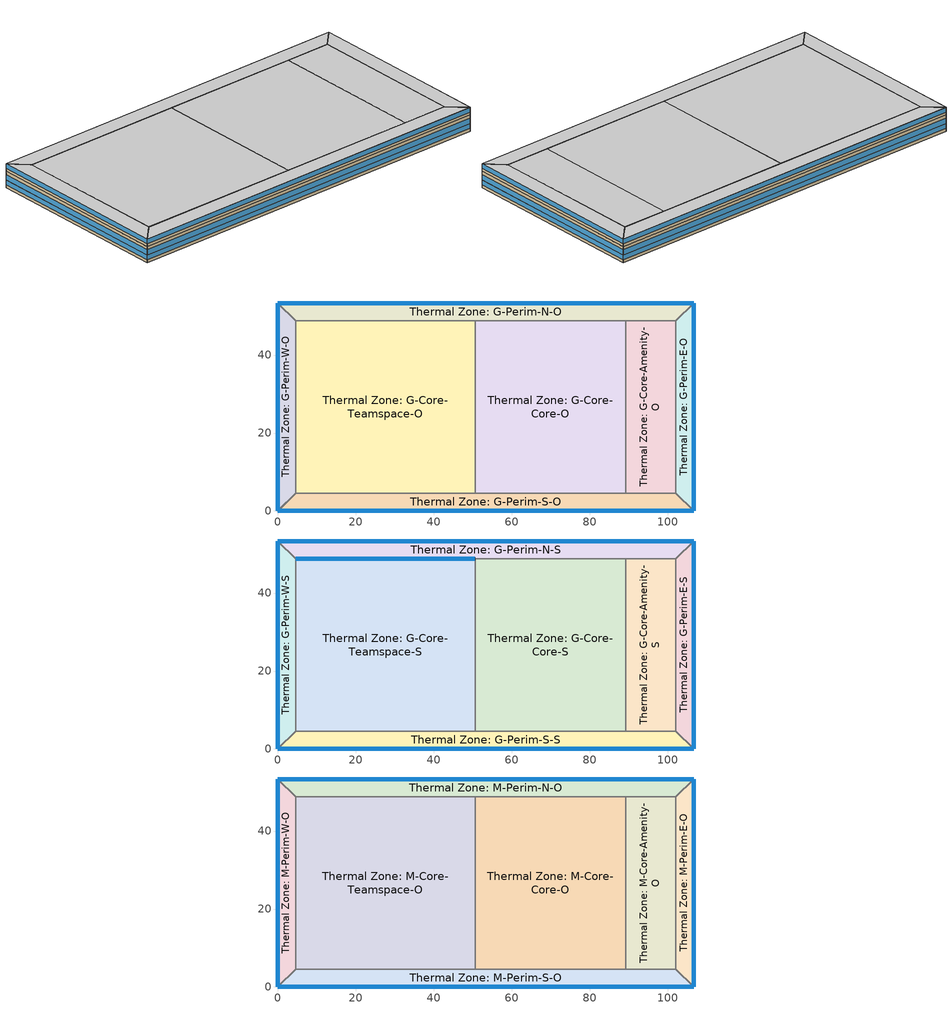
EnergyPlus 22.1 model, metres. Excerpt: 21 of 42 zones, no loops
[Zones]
Thermal Zone: G-Core-Amenity-O
 floor ground (ExtSlabCarpet 4in ClimateZone 1-8): 102.11,48.77 102.11,4.57 89.21,4.57 89.21,48.77 z0
 wall to Thermal Zone: G-Perim-N-O (Interior Wall): 102.11,48.77 89.21,48.77 z0:2.13
 wall to Thermal Zone: G-Perim-E-O (Interior Wall): 102.11,4.57 102.11,48.77 z0:2.13
 wall to Thermal Zone: G-Perim-S-O (Interior Wall): 89.21,4.57 102.11,4.57 z0:2.13
 wall to Thermal Zone: G-Core-Core-O (Interior Wall): 89.21,48.77 89.21,4.57 z0:2.13
Thermal Zone: G-Core-Core-O
 floor ground (ExtSlabCarpet 4in ClimateZone 1-8): 89.21,48.77 89.21,4.57 50.6,4.57 50.6,48.77 z0
 wall to Thermal Zone: G-Perim-S-O (Interior Wall): 50.6,4.57 89.21,4.57 z0:2.13
 wall to Thermal Zone: G-Core-Teamspace-O (Interior Wall): 50.6,48.77 50.6,4.57 z0:2.13
 wall to Thermal Zone: G-Perim-N-O (Interior Wall): 89.21,48.77 50.6,48.77 z0:2.13
Thermal Zone: G-Core-Teamspace-O
 floor ground (ExtSlabCarpet 4in ClimateZone 1-8): 50.6,48.77 50.6,4.57 4.57,4.57 4.57,48.77 z0
 wall to Thermal Zone: G-Perim-S-O (Interior Wall): 4.57,4.57 50.6,4.57 z0:2.13
 wall to Thermal Zone: G-Perim-W-O (Interior Wall): 4.57,48.77 4.57,4.57 z0:2.13
 wall to Thermal Zone: G-Perim-N-O (Interior Wall): 50.6,48.77 4.57,48.77 z0:2.13
Thermal Zone: G-Perim-E-O
 floor ground (ExtSlabCarpet 4in ClimateZone 1-8): 106.68,53.34 106.68,0 102.11,4.57 102.11,48.77 z0
 wall outside (189.1-2009 Res 3A Ext Wall Steel-Framed): 106.68,0 106.68,53.34 z0:2.13
 wall to Thermal Zone: G-Perim-S-O (Interior Wall): 102.11,4.57 106.68,0 z0:2.13
 wall to Thermal Zone: G-Perim-N-O (Interior Wall): 106.68,53.34 102.11,48.77 z0:2.13
 window (Window - U-0.36 - SHGC-0.25): 106.68,0.03 106.68,53.31 z0.83:2.11
Thermal Zone: G-Perim-N-O
 floor ground (ExtSlabCarpet 4in ClimateZone 1-8): 106.68,53.34 102.11,48.77 4.57,48.77 0,53.34 z0
 wall outside (189.1-2009 Res 3A Ext Wall Steel-Framed): 106.68,53.34 0,53.34 z0:2.13
 wall to Thermal Zone: G-Perim-W-O (Interior Wall): 0,53.34 4.57,48.77 z0:2.13
 window (Window - U-0.36 - SHGC-0.25): 106.65,53.34 0.03,53.34 z0.83:2.11
Thermal Zone: G-Perim-S-O
 floor ground (ExtSlabCarpet 4in ClimateZone 1-8): 106.68,0 0,0 4.57,4.57 102.11,4.57 z0
 wall outside (189.1-2009 Res 3A Ext Wall Steel-Framed): 0,0 106.68,0 z0:2.13
 wall to Thermal Zone: G-Perim-W-O (Interior Wall): 4.57,4.57 0,0 z0:2.13
 window (Window - U-0.36 - SHGC-0.25): 0.03,0 106.65,0 z0.83:2.11
Thermal Zone: G-Perim-W-O
 floor ground (ExtSlabCarpet 4in ClimateZone 1-8): 0,53.34 4.57,48.77 4.57,4.57 0,0 z0
 wall outside (189.1-2009 Res 3A Ext Wall Steel-Framed): 0,53.34 0,0 z0:2.13
 window (Window - U-0.36 - SHGC-0.25): 0,53.31 0,0.03 z0.83:2.11
Thermal Zone: G-Core-Amenity-S
 floor to Thermal Zone: G-Core-Amenity-O (Interior Floor_Air): 102.11,48.77 102.11,4.57 89.21,4.57 89.21,48.77 z2.13
 wall to Thermal Zone: G-Perim-S-S (Interior Wall): 89.21,4.57 102.11,4.57 z4.27:4.57; 89.21,4.57 102.11,4.57 z2.13:4.27
 wall to Thermal Zone: G-Perim-N-S (Interior Wall): 102.11,48.77 89.21,48.77 z2.13:4.27; 102.11,48.77 89.21,48.77 z4.27:4.57
 wall to Thermal Zone: G-Perim-E-S (Interior Wall): 102.11,4.57 102.11,48.77 z2.13:4.57
 wall to Thermal Zone: G-Core-Core-S (Interior Wall): 89.21,48.77 89.21,4.57 z2.13:4.57
 ceiling adiabatic (Interior Ceiling): 102.11,4.57 102.11,48.77 89.21,48.77 89.21,4.57 z4.57
Thermal Zone: G-Core-Core-S
 floor to Thermal Zone: G-Core-Core-O (Interior Floor_Air): 89.21,48.77 89.21,4.57 50.6,4.57 50.6,48.77 z2.13
 wall to Thermal Zone: G-Perim-S-S (Interior Wall): 50.6,4.57 89.21,4.57 z2.13:4.27
 wall to Thermal Zone: G-Core-Teamspace-S (Interior Wall): 50.6,48.77 50.6,4.57 z2.13:4.57
 wall to Thermal Zone: G-Perim-N-S (Interior Wall): 89.21,48.77 50.6,48.77 z2.13:4.27
 ceiling adiabatic (Interior Ceiling): 89.21,4.57 89.21,48.77 50.6,48.77 50.6,4.57 z4.57
Thermal Zone: G-Core-Teamspace-S
 floor to Thermal Zone: G-Core-Teamspace-O (Interior Floor_Air): 50.6,48.77 50.6,4.57 4.57,4.57 4.57,48.77 z2.13
 wall outside (189.1-2009 Res 3A Ext Wall Steel-Framed): 50.6,48.77 4.57,48.77 z4.27:4.57
 wall to Thermal Zone: G-Perim-S-S (Interior Wall): 4.57,4.57 50.6,4.57 z2.13:4.27
 wall to Thermal Zone: G-Perim-W-S (Interior Wall): 4.57,48.77 4.57,4.57 z2.13:4.57
 wall to Thermal Zone: G-Perim-N-S (Interior Wall): 50.6,48.77 4.57,48.77 z2.13:4.27
 window (Window - U-0.36 - SHGC-0.25): 50.57,48.77 4.6,48.77 z4.29:4.48
 ceiling adiabatic (Interior Ceiling): 50.6,4.57 50.6,48.77 4.57,48.77 4.57,4.57 z4.57
Thermal Zone: G-Perim-E-S
 floor to Thermal Zone: G-Perim-E-O (Interior Floor_Air): 106.68,53.34 106.68,0 102.11,4.57 102.11,48.77 z2.13
 wall outside (189.1-2009 Res 3A Ext Wall Steel-Framed): 106.68,0 106.68,53.34 z2.13:4.57
 wall to Thermal Zone: G-Perim-S-S (Interior Wall): 102.11,4.57 106.68,0 z2.13:4.57
 wall to Thermal Zone: G-Perim-N-S (Interior Wall): 106.68,53.34 102.11,48.77 z2.13:4.57
 window (Window - U-0.36 - SHGC-0.25): 106.68,0.03 106.68,53.31 z2.16:3.62
 ceiling adiabatic (Interior Ceiling): 106.68,0 106.68,53.34 102.11,48.77 102.11,4.57 z4.57
Thermal Zone: G-Perim-N-S
 floor to Thermal Zone: G-Perim-N-O (Interior Floor_Air): 106.68,53.34 102.11,48.77 4.57,48.77 0,53.34 z2.13
 wall outside (189.1-2009 Res 3A Ext Wall Steel-Framed): 106.68,53.34 0,53.34 z2.13:4.57
 wall to Thermal Zone: G-Perim-W-S (Interior Wall): 0,53.34 4.57,48.77 z2.13:4.57
 window (Window - U-0.36 - SHGC-0.25): 106.65,53.34 0.03,53.34 z2.16:3.62
 ceiling adiabatic (Interior Ceiling): 102.11,48.77 106.68,53.34 0,53.34 4.57,48.77 z4.57
Thermal Zone: G-Perim-S-S
 floor to Thermal Zone: G-Perim-S-O (Interior Floor_Air): 106.68,0 0,0 4.57,4.57 102.11,4.57 z2.13
 wall outside (189.1-2009 Res 3A Ext Wall Steel-Framed): 0,0 106.68,0 z2.13:4.57
 wall to Thermal Zone: G-Perim-W-S (Interior Wall): 4.57,4.57 0,0 z2.13:4.57
 window (Window - U-0.36 - SHGC-0.25): 0.03,0 106.65,0 z2.16:3.62
 ceiling adiabatic (Interior Ceiling): 106.68,0 102.11,4.57 4.57,4.57 0,0 z4.57
Thermal Zone: G-Perim-W-S
 floor to Thermal Zone: G-Perim-W-O (Interior Floor_Air): 0,53.34 4.57,48.77 4.57,4.57 0,0 z2.13
 wall outside (189.1-2009 Res 3A Ext Wall Steel-Framed): 0,53.34 0,0 z2.13:4.57
 window (Window - U-0.36 - SHGC-0.25): 0,53.31 0,0.03 z2.16:3.62
 ceiling adiabatic (Interior Ceiling): 0,0 4.57,4.57 4.57,48.77 0,53.34 z4.57
Thermal Zone: M-Core-Amenity-O
 floor adiabatic (Interior Floor): 102.11,48.77 102.11,4.57 89.21,4.57 89.21,48.77 z4.57
 wall to Thermal Zone: M-Perim-N-O (Interior Wall): 102.11,48.77 89.21,48.77 z4.57:6.71
 wall to Thermal Zone: M-Perim-E-O (Interior Wall): 102.11,4.57 102.11,48.77 z4.57:6.71
 wall to Thermal Zone: M-Perim-S-O (Interior Wall): 89.21,4.57 102.11,4.57 z4.57:6.71
 wall to Thermal Zone: M-Core-Core-O (Interior Wall): 89.21,48.77 89.21,4.57 z4.57:6.71
 ceiling to Thermal Zone: M-Core-Amenity-S (Interior Ceiling_Air): 102.11,4.57 102.11,48.77 89.21,48.77 89.21,4.57 z6.71
Thermal Zone: M-Core-Core-O
 floor adiabatic (Interior Floor): 89.21,48.77 89.21,4.57 50.6,4.57 50.6,48.77 z4.57
 wall to Thermal Zone: M-Perim-S-O (Interior Wall): 50.6,4.57 89.21,4.57 z4.57:6.71
 wall to Thermal Zone: M-Core-Teamspace-O (Interior Wall): 50.6,48.77 50.6,4.57 z4.57:6.71
 wall to Thermal Zone: M-Perim-N-O (Interior Wall): 89.21,48.77 50.6,48.77 z4.57:6.71
 ceiling to Thermal Zone: M-Core-Core-S (Interior Ceiling_Air): 89.21,4.57 89.21,48.77 50.6,48.77 50.6,4.57 z6.71
Thermal Zone: M-Core-Teamspace-O
 floor adiabatic (Interior Floor): 50.6,48.77 50.6,4.57 4.57,4.57 4.57,48.77 z4.57
 wall to Thermal Zone: M-Perim-S-O (Interior Wall): 4.57,4.57 50.6,4.57 z4.57:6.71
 wall to Thermal Zone: M-Perim-W-O (Interior Wall): 4.57,48.77 4.57,4.57 z4.57:6.71
 wall to Thermal Zone: M-Perim-N-O (Interior Wall): 50.6,48.77 4.57,48.77 z4.57:6.71
 ceiling to Thermal Zone: M-Core-Teamspace-S (Interior Ceiling_Air): 50.6,4.57 50.6,48.77 4.57,48.77 4.57,4.57 z6.71
Thermal Zone: M-Perim-E-O
 floor adiabatic (Interior Floor): 106.68,53.34 106.68,0 102.11,4.57 102.11,48.77 z4.57
 wall outside (189.1-2009 Res 3A Ext Wall Steel-Framed): 106.68,0 106.68,53.34 z4.57:6.71
 wall to Thermal Zone: M-Perim-S-O (Interior Wall): 102.11,4.57 106.68,0 z4.57:6.71
 wall to Thermal Zone: M-Perim-N-O (Interior Wall): 106.68,53.34 102.11,48.77 z4.57:6.71
 window (Window - U-0.36 - SHGC-0.25): 106.68,0.03 106.68,53.31 z5.4:6.68
 ceiling to Thermal Zone: M-Perim-E-S (Interior Ceiling_Air): 106.68,0 106.68,53.34 102.11,48.77 102.11,4.57 z6.71
Thermal Zone: M-Perim-N-O
 floor adiabatic (Interior Floor): 106.68,53.34 102.11,48.77 4.57,48.77 0,53.34 z4.57
 wall outside (189.1-2009 Res 3A Ext Wall Steel-Framed): 106.68,53.34 0,53.34 z4.57:6.71
 wall to Thermal Zone: M-Perim-W-O (Interior Wall): 0,53.34 4.57,48.77 z4.57:6.71
 window (Window - U-0.36 - SHGC-0.25): 106.65,53.34 0.03,53.34 z5.4:6.68
 ceiling to Thermal Zone: M-Perim-N-S (Interior Ceiling_Air): 102.11,48.77 106.68,53.34 0,53.34 4.57,48.77 z6.71
Thermal Zone: M-Perim-S-O
 floor adiabatic (Interior Floor): 106.68,0 0,0 4.57,4.57 102.11,4.57 z4.57
 wall outside (189.1-2009 Res 3A Ext Wall Steel-Framed): 0,0 106.68,0 z4.57:6.71
 wall to Thermal Zone: M-Perim-W-O (Interior Wall): 4.57,4.57 0,0 z4.57:6.71
 window (Window - U-0.36 - SHGC-0.25): 0.03,0 106.65,0 z5.4:6.68
 ceiling to Thermal Zone: M-Perim-S-S (Interior Ceiling_Air): 106.68,0 102.11,4.57 4.57,4.57 0,0 z6.71
Thermal Zone: M-Perim-W-O
 floor adiabatic (Interior Floor): 0,53.34 4.57,48.77 4.57,4.57 0,0 z4.57
 wall outside (189.1-2009 Res 3A Ext Wall Steel-Framed): 0,53.34 0,0 z4.57:6.71
 window (Window - U-0.36 - SHGC-0.25): 0,53.31 0,0.03 z5.4:6.68
 ceiling to Thermal Zone: M-Perim-W-S (Interior Ceiling_Air): 0,0 4.57,4.57 4.57,48.77 0,53.34 z6.71
[Building]
Building 1: North Axis=0
[SITE:LOCATION]
Mountain View-Moffett Federal Field: Latitude=37.4; Longitude=-122.05; Time Zone=-8; Elevation=12
[SIZINGPERIOD:DESIGNDAY] Day of Month=21; DryBulb Temperature Range Modifier Type=DefaultMultipliers; Humidity Condition Type=Wetbulb; Barometric Pressure=101288; Rain Indicator=No; Snow Indicator=No; Daylight Saving Time Indicator=No; Solar Model Indicator=ASHRAEClearSky; Begin Environment Reset Mode=FullResetAtBeginEnvironment
Name | Month | Day Type | Maximum DryBulb Temperature | Daily DryBulb Temperature Range | Wetbulb or DewPoint at Maximum DryBulb | Wind Speed | Wind Direction | Sky Clearness
Mountain View-Moffett Federal Field Heating Design Day 99.6% Condns DB | 12 | WinterDesignDay | 2.5 | 0 | 2.5 | 0.6 | 140 | 0
Mountain View-Moffett Federal Field Jan 2% Condns DB=>MCWB (0.2% Condns DB=>MWB) | 1 | SummerDesignDay | 15.8 | 7.5 | 11.4 | 3.2 | 315 | 1
Mountain View-Moffett Federal Field Feb 2% Condns DB=>MCWB (0.2% Condns DB=>MWB) | 2 | SummerDesignDay | 19.058 | 9.5 | 13.3 | 2.5 | 338 | 1
Mountain View-Moffett Federal Field Mar 2% Condns DB=>MCWB (0.2% Condns DB=>MWB) | 3 | SummerDesignDay | 24.8 | 9.9 | 16.9 | 3.1 | 341 | 1
[Material] Thermal Absorptance=0.9
Name | Roughness | Thickness | Conductivity | Density | Specific Heat | Solar Absorptance | Visible Absorptance
1/2IN Gypsum | Smooth | 0.01271 | 0.16 | 784.9 | 830 | 0.92 | 0.92
F16 Acoustic tile | MediumSmooth | 0.0191 | 0.06 | 368 | 590 | 0.3 | 0.3
G01a 19mm gypsum board | MediumSmooth | 0.019 | 0.16 | 800 | 1090 | 0.4 | 0.4
M11 100mm lightweight concrete | MediumRough | 0.1016 | 0.53 | 1280 | 840 | 0.5 | 0.5
MAT-CC05 4 HW CONCRETE 1 | Rough | 0.1016 | 1.311 | 2240 | 836.8 | 0.85 | 0.85
Wall Insulation [39] | MediumRough | 0.118387 | 0.045 | 265 | 836.8 | 0.7 | 0.7
[Material:NoMass] Thermal Absorptance=0.9
Name | Roughness | Thermal Resistance | Solar Absorptance | Visible Absorptance
CP02 CARPET PAD 2 | Smooth | 0.1 | 0.8 | 0.8
MAT-SHEATH | Rough | 0.36256 | 0.7 | 0.7
[Material:AirGap]
Name | Thermal Resistance
F04 Wall air space resistance | 0.15
F05 Ceiling air space resistance | 0.18
[WindowMaterial:SimpleGlazingSystem]
Window Material Simple Glazing System 1: UFactor=2.04417; Solar Heat Gain Coefficient=0.25; Visible Transmittance=0.5
[Construction]
189.1-2009 Res 3A Ext Wall Steel-Framed: MAT-SHEATH, Wall Insulation [39], 1/2IN Gypsum
ExtSlabCarpet 4in ClimateZone 1-8: MAT-CC05 4 HW CONCRETE 1, CP02 CARPET PAD 2
Interior Ceiling: M11 100mm lightweight concrete, F05 Ceiling air space resistance, F16 Acoustic tile
Interior Ceiling_Air; Interior Floor_Air: F16 Acoustic tile
Interior Floor: F16 Acoustic tile, F05 Ceiling air space resistance, M11 100mm lightweight concrete
Interior Wall: G01a 19mm gypsum board, F04 Wall air space resistance, G01a 19mm gypsum board
InternalMass_Conc: MAT-CC05 4 HW CONCRETE 1
Window - U-0.36 - SHGC-0.25: Window Material Simple Glazing System 1
[Zone]
Name | Multiplier | Part of Total Floor Area
Thermal Zone: G-Core-Amenity-O; Thermal Zone: G-Core-Core-O; Thermal Zone: G-Core-Teamspace-O; Thermal Zone: G-Perim-E-O; Thermal Zone: G-Perim-N-O; Thermal Zone: G-Perim-S-O; Thermal Zone: G-Perim-W-O | 1 | Yes
Thermal Zone: G-Core-Amenity-S; Thermal Zone: G-Core-Core-S; Thermal Zone: G-Core-Teamspace-S; Thermal Zone: G-Perim-E-S; Thermal Zone: G-Perim-N-S; Thermal Zone: G-Perim-S-S; Thermal Zone: G-Perim-W-S | 1 | No
Thermal Zone: M-Core-Amenity-O; Thermal Zone: M-Core-Core-O; Thermal Zone: M-Core-Teamspace-O; Thermal Zone: M-Perim-E-O; Thermal Zone: M-Perim-N-O; Thermal Zone: M-Perim-S-O; Thermal Zone: M-Perim-W-O | 6 | Yes
[InternalMass] Construction=InternalMass_Conc
Name | Zone or ZoneList | Surface Area
Internal Mass 1 | Thermal Zone: G-Core-Amenity-O | 0.0028491
Internal Mass 3 | Thermal Zone: G-Core-Amenity-S | 0.0028491
Internal Mass 2 | Thermal Zone: G-Core-Core-O | 0.00853384
Internal Mass 4 | Thermal Zone: G-Core-Core-S | 0.00853384
Internal Mass 5 | Thermal Zone: G-Core-Teamspace-O | 0.0101706
Internal Mass 6 | Thermal Zone: G-Core-Teamspace-S | 0.0101706
Internal Mass 7 | Thermal Zone: G-Perim-E-O | 0.00111484
Internal Mass 8 | Thermal Zone: G-Perim-E-S | 0.00111484
Internal Mass 9 | Thermal Zone: G-Perim-N-O | 0.00233419
Internal Mass 10 | Thermal Zone: G-Perim-N-S | 0.00233419
Internal Mass 11 | Thermal Zone: G-Perim-S-O | 0.00233419
Internal Mass 12 | Thermal Zone: G-Perim-S-S | 0.00233419
Internal Mass 13 | Thermal Zone: G-Perim-W-O | 0.00111484
Internal Mass 14 | Thermal Zone: G-Perim-W-S | 0.00111484
Internal Mass 15 | Thermal Zone: M-Core-Amenity-O | 0.0028491
Internal Mass 17 | Thermal Zone: M-Core-Core-O | 0.00853384
Internal Mass 19 | Thermal Zone: M-Core-Teamspace-O | 0.0101706
Internal Mass 21 | Thermal Zone: M-Perim-E-O | 0.00111484
Internal Mass 23 | Thermal Zone: M-Perim-N-O | 0.00233419
Internal Mass 25 | Thermal Zone: M-Perim-S-O | 0.00233419
Internal Mass 27 | Thermal Zone: M-Perim-W-O | 0.00111484
[AirLoopHVAC:ReturnPlenum]
Name | Zone
Air Loop HVAC Return Plenum 5 | Thermal Zone: G-Perim-W-S
Air Loop HVAC Return Plenum 2 | Thermal Zone: G-Perim-E-S
Air Loop HVAC Return Plenum 17 | Thermal Zone: G-Core-Core-S
Air Loop HVAC Return Plenum 16 | Thermal Zone: G-Core-Amenity-S
Air Loop HVAC Return Plenum 3 | Thermal Zone: G-Perim-N-S
Air Loop HVAC Return Plenum 4 | Thermal Zone: G-Perim-S-S
Air Loop HVAC Return Plenum 1 | Thermal Zone: G-Core-Teamspace-S
[AvailabilityManager:Scheduled] Schedule=Always On Discrete
AHU-G Outdoor Air System Availability Manager; AHU-M Outdoor Air System Availability Manager; AHU-T Outdoor Air System Availability Manager
[AvailabilityManager:NightCycle] Applicability Schedule=Always On Discrete; Fan Schedule=Ventilation Schedule; Control Type=CycleOnAny; Thermostat Tolerance=1; Cycling Run Time Control Type=FixedRunTime; Cycling Run Time=3600
Availability Manager Night Cycle 1; Availability Manager Night Cycle 2; Availability Manager Night Cycle 3
[SetpointManager:Scheduled] Control Variable=Temperature; Schedule=DOAS Temperature Setpoint Schedule
Name | Setpoint Node or NodeList
Scheduled Deck Temp | AHU-G Supply Outlet Node
Scheduled Deck Temp 1 | AHU-M Supply Outlet Node
Scheduled Deck Temp 2 | AHU-T Supply Outlet Node
[SetpointManager:MixedAir] Control Variable=Temperature
Name | Setpoint Node or NodeList
AHU-G Post Heating Coil Node OS Default SPM | AHU-G Post Heating Coil Node
AHU-M Post Heating Coil Node OS Default SPM | AHU-M Post Heating Coil Node
AHU-T Post Heating Coil Node OS Default SPM | AHU-T Post Heating Coil Node
[Schedule:Day:Interval]
DOAS Temperature Setpoint Schedule All Days: No, 24:00, 16.6667
Ventilation Schedule Sat: No, 08:00, 0, 17:00, 1, 24:00, 0
Ventilation Schedule Summer Design Day; Ventilation Schedule Winter Design Day: No, 24:00, 1
Ventilation Schedule Sunday: No, 24:00, 0
Ventilation Schedule Weekday: No, 06:00, 0, 21:00, 1, 24:00, 0
[Schedule:Week:Daily]
DOAS Temperature Setpoint Schedule Week Rule - Jan1-Dec31: DOAS Temperature Setpoint Schedule All Days, DOAS Temperature Setpoint Schedule All Days, DOAS Temperature Setpoint Schedule All Days, DOAS Temperature Setpoint Schedule All Days, DOAS Temperature Setpoint Schedule All Days, DOAS Temperature Setpoint Schedule All Days, DOAS Temperature Setpoint Schedule All Days, DOAS Temperature Setpoint Schedule All Days, DOAS Temperature Setpoint Schedule All Days, DOAS Temperature Setpoint Schedule All Days, DOAS Temperature Setpoint Schedule All Days, DOAS Temperature Setpoint Schedule All Days
Ventilation Schedule Week Rule - Jan1-Dec31: Ventilation Schedule Sunday, Ventilation Schedule Weekday, Ventilation Schedule Weekday, Ventilation Schedule Weekday, Ventilation Schedule Weekday, Ventilation Schedule Weekday, Ventilation Schedule Sat, Ventilation Schedule Weekday, Ventilation Schedule Summer Design Day, Ventilation Schedule Winter Design Day, Ventilation Schedule Weekday, Ventilation Schedule Weekday
[Schedule:Year]
DOAS Temperature Setpoint Schedule: DOAS Temperature Setpoint Schedule Week Rule - Jan1-Dec31, 1, 1, 12, 31
Ventilation Schedule: Ventilation Schedule Week Rule - Jan1-Dec31, 1, 1, 12, 31
[Schedule:Constant]
Always On Discrete: Hourly Value=1
